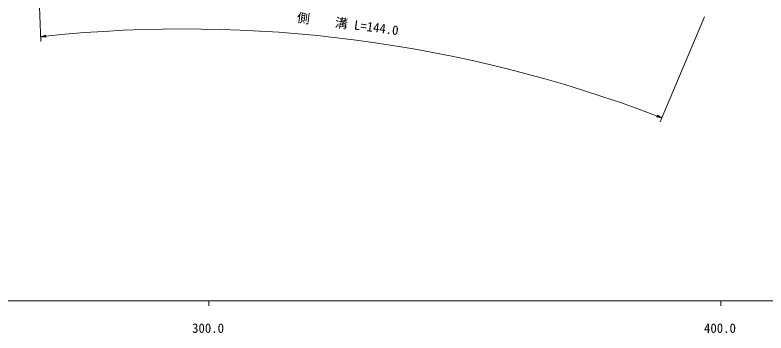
# Model space of a CAD drawing. Units: millimetres, scale not verified. Extents: x 40000 to 680000, y 20000 to 380000.
# Drawn here: x 330136 to 476830, y 198715 to 260874 of the extents above; entities that cross this region are included whole.
import ezdxf
from ezdxf.enums import TextEntityAlignment as Align

# ---------------------------------------------------------------- set-up
doc = ezdxf.new("R2010")
doc.units = ezdxf.units.MM
doc.header["$LTSCALE"] = 1000
doc.layers.add('M-STR-HTXT', color=7, linetype='Continuous', lineweight=13)
doc.layers.add('M-TTL-BAND', color=7, linetype='Continuous', lineweight=13)
doc.styles.add('ＭＳ ゴシック', font='')
doc.styles.get('ＭＳ ゴシック').set_extended_font_data('MS Gothic')

msp = doc.modelspace()

# ---------------------------------------------------------------- linework, layer by layer
at = {"layer": 'M-STR-HTXT'}
for p, q in [((334400, 277562), (335156, 255717)), ((464798, 260517), (456161, 240004)), ((335125, 256631), (336101, 256905)), ((335125, 256631), (336119, 256739)), ((336115, 256773), (335320, 256686)), ((335515, 256741), (336112, 256806)), ((336108, 256839), (335710, 256795)), ((335905, 256850), (336104, 256872)), ((336137, 256574), (336101, 256905)), ((335125, 256631), (336137, 256574)), ((336122, 256706), (335327, 256620)), ((335529, 256608), (336126, 256673)), ((336130, 256640), (335732, 256597)), ((335934, 256585), (336133, 256607)), ((455610, 241283), (455490, 240972)), ((456483, 240767), (455490, 240972)), ((455688, 240931), (455502, 241003)), ((455514, 241034), (455887, 240890)), ((456086, 240849), (455526, 241065)), ((455538, 241096), (456284, 240808)), ((456483, 240767), (455550, 241127)), ((455562, 241159), (456308, 240870)), ((456134, 240974), (455574, 241190)), ((455586, 241221), (455959, 241077)), ((455784, 241180), (455598, 241252)), ((456483, 240767), (455610, 241283))]:
    msp.add_line(p, q, dxfattribs=at)
msp.add_arc((363182, -858), 259014, 69.10771, 95.99745, dxfattribs=at)
at = {"layer": 'M-TTL-BAND'}
for p, q in [((40000, 205000), (579000, 205000)), ((368000, 205000), (368000, 204000)), ((468000, 205000), (468000, 204000))]:
    msp.add_line(p, q, dxfattribs=at)

# ---------------------------------------------------------------- texts
at = {"layer": 'M-STR-HTXT', "style": 'ＭＳ ゴシック'}
msp.add_text('側\u3000\u3000溝 L=144.0', height=1833, rotation=352.553, dxfattribs=at).set_placement((394951, 257676), align=Align.BOTTOM_CENTER)
at = {"layer": 'M-TTL-BAND', "style": 'ＭＳ ゴシック'}
for s, p in [('300.0', (367844, 198195)), ('400.0', (467844, 198195))]:
    msp.add_text(s, height=1833, dxfattribs=at).set_placement(p, align=Align.BOTTOM_CENTER)

doc.saveas('drawing.dxf')
